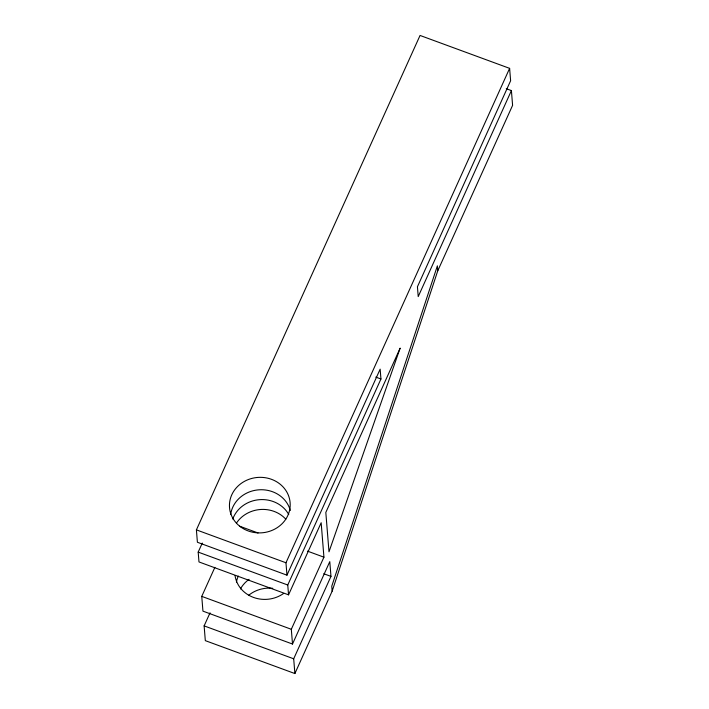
<?xml version="1.0" encoding="UTF-8"?>
<svg xmlns="http://www.w3.org/2000/svg" width="709" height="709" viewBox="0 0 709 709"><rect width="100%" height="100%" fill="white"/><g stroke="black" fill="none" stroke-linecap="round" stroke-linejoin="round"><path stroke-width="1.06" d="M210.041 612.824L204.13 625.887L205.318 640.644L294.882 673.55L332.158 591.146L437.772 270.767L512.598 105.349L511.411 90.584L506.261 88.696M202.278 543.059L198.192 552.107L198.981 561.945L288.545 594.842L287.757 585.005L380.946 378.996L380.157 369.159L286.968 575.167L197.403 542.261L196.402 529.871L420.056 35.45L509.62 68.356L510.622 80.746L417.433 286.755L418.221 296.592L511.411 90.584M294.882 673.55L293.694 658.794L330.97 576.39L329.782 561.634L292.507 644.038L202.942 611.131L201.755 596.375L214.889 567.333M286.968 575.167L285.966 562.769L509.62 68.356M288.545 594.842L321.168 522.746L323.933 557.177L291.319 629.282L292.507 644.038M375.797 377.108L380.946 378.996M239.518 526.167L258.049 532.973M307.467 551.123L323.933 557.177M323.765 573.741L330.97 576.39M196.402 529.871L285.966 562.769M198.192 552.107L287.757 585.005M201.755 596.375L291.319 629.282M204.13 625.887L293.694 658.794M437.772 270.767L437.373 265.848L331.759 586.228L332.158 591.146M232.774 518.997A30.398 27.766 -4.6 0 1 259.397 499.677A30.398 27.766 -4.6 0 1 288.758 514.521M230.709 514.238A30.398 27.766 -4.6 0 1 259.166 489.795A30.398 27.766 -4.6 0 1 290.318 510.489M236.407 523.153A30.398 27.766 -4.6 0 1 285.833 519.201M283.627 593.451A30.398 27.766 -4.6 0 1 235.051 575.602M236.416 582.089A30.398 27.766 -4.6 0 1 238.313 576.08M240.448 588.94A30.398 27.766 -4.6 0 1 249.098 579.315M248.54 595.409A30.398 27.766 -4.6 0 1 272.752 588.302M400.098 348.252L328.994 551.797L325.821 512.439L400.098 348.252M241.29 527.381A30.398 27.766 -4.6 0 0 289.937 508.397A30.398 27.766 -4.6 0 0 248.247 479.585A30.398 27.766 -4.6 0 0 241.29 527.381"/></g></svg>
